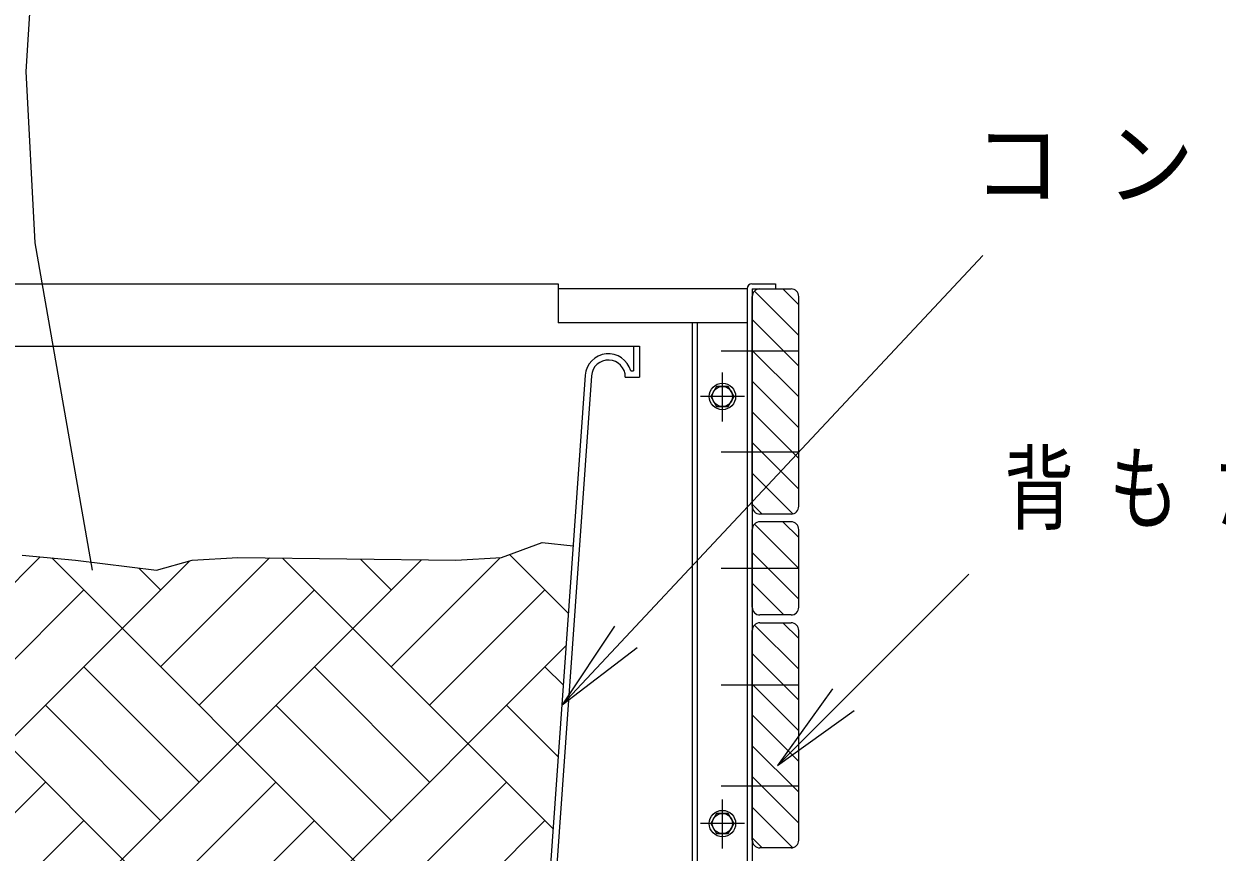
# Model space of a CAD drawing. Units: millimetres on the paper. Extents: x -385 to 420, y 0 to 267.
# Drawn here: x -107.32 to -68.89, y 77.91 to 104.58 of the extents above; entities that cross this region are included whole.
import ezdxf

# ---------------------------------------------------------------- set-up
doc = ezdxf.new("R2010")
doc.units = ezdxf.units.MM
doc.linetypes.add('USER2', pattern=[6, 3, -1, 1, -1])
doc.layers.add('1_20', color=7, linetype='Continuous', lineweight=25)
doc.styles.add('ＭＳ ゴシック', font='')
doc.styles.get('ＭＳ ゴシック').set_extended_font_data('MS Gothic')

# ---------------------------------------------------------------- blocks, each defined once
blk = doc.blocks.new('open_arrow')
at = {"color": 0, "linetype": 'Continuous', "lineweight": -2}
blk.add_lwpolyline([(7.5, 1.25), (0, 0), (7.5, -1.25)], dxfattribs=at)

msp = doc.modelspace()

# ---------------------------------------------------------------- linework, layer by layer
at = {"layer": '1_20', "color": 70}
for p, q in [((-106.814, 109.884), (-107.25, 103.052)), ((-107.25, 103.052), (-106.959, 97.529)), ((-106.959, 97.529), (-105.118, 86.988))]:
    msp.add_line(p, q, dxfattribs=at)
at = {"layer": '1_20', "lineweight": 13}
for p, q in [((-89.984, 82.656), (-76.43, 97.127)), ((-128.234, 94.209), (-87.484, 94.209)), ((-87.684, 94.209), (-87.684, 93.409)), ((-87.484, 94.209), (-87.484, 93.209)), ((-87.772, 93.409), (-87.684, 93.409)), ((-89.234, 93.267), (-92.121, 52.606)), ((-89.035, 93.253), (-91.935, 52.406)), ((-87.946, 93.209), (-87.484, 93.209)), ((-101.973, 87.294), (-124.464, 64.804)), ((-94.515, 87.328), (-123.971, 57.871)), ((-106.794, 87.423), (-110.334, 83.883)), ((-90.763, 71.736), (-106.414, 87.387)), ((-99.407, 87.385), (-102.91, 83.883)), ((-90.271, 78.668), (-98.982, 87.38)), ((-95.485, 86.358), (-96.478, 87.351)), ((-91.973, 87.394), (-95.485, 83.883)), ((-89.778, 85.601), (-91.672, 87.494)), ((-91.255, 64.804), (-113.44, 86.988)), ((-102.91, 86.358), (-103.612, 87.059)), ((-83.046, 80.701), (-76.887, 86.86)), ((-105.385, 86.358), (-109.097, 82.645)), ((-97.96, 86.358), (-101.672, 82.645)), ((-90.535, 86.358), (-94.248, 82.645)), ((-89.852, 84.566), (-122.509, 51.909)), ((-101.672, 80.17), (-105.385, 83.883)), ((-94.248, 80.17), (-97.96, 83.883)), ((-89.942, 83.29), (-90.535, 83.883)), ((-102.91, 78.933), (-106.622, 82.645)), ((-95.485, 78.933), (-99.197, 82.645)), ((-90.107, 80.979), (-91.773, 82.645)), ((-106.622, 80.17), (-110.334, 76.458)), ((-99.197, 80.17), (-102.91, 76.458)), ((-91.773, 80.17), (-95.485, 76.458)), ((-105.385, 78.933), (-109.097, 75.221)), ((-97.96, 78.933), (-101.672, 75.221)), ((-90.535, 78.933), (-94.248, 75.221))]:
    msp.add_line(p, q, dxfattribs=at)
at = {"layer": '1_20'}
for p, q in [((-125.609, 96.209), (-90.109, 96.209)), ((-90.109, 96.209), (-90.109, 94.959)), ((-83.869, 96.209), (-83.109, 96.209)), ((-83.109, 96.209), (-83.109, 96.049)), ((-84.019, 96.049), (-90.109, 96.049)), ((-84.019, 96.059), (-84.019, 51.489)), ((-83.859, 96.049), (-83.859, 51.499)), ((-83.859, 96.049), (-83.109, 96.049)), ((-84.019, 94.959), (-90.109, 94.959)), ((-85.779, 51.709), (-85.779, 94.959)), ((-85.619, 51.709), (-85.619, 94.959)), ((-85.007, 92.909), (-85.195, 92.584)), ((-84.632, 92.909), (-85.007, 92.909)), ((-84.444, 92.584), (-84.632, 92.909)), ((-85.195, 92.584), (-85.007, 92.259)), ((-85.007, 92.259), (-84.632, 92.259)), ((-84.632, 92.259), (-84.444, 92.584)), ((-91.931, 87.397), (-90.624, 87.887)), ((-90.624, 87.887), (-89.624, 87.776)), ((-107.372, 87.478), (-105.657, 87.315)), ((-105.657, 87.315), (-103.043, 86.988)), ((-103.043, 86.988), (-101.899, 87.315)), ((-101.899, 87.315), (-100.429, 87.397)), ((-100.429, 87.397), (-93.401, 87.315)), ((-93.401, 87.315), (-91.931, 87.397)), ((-85.007, 79.159), (-85.195, 78.834)), ((-85.195, 78.834), (-85.007, 78.509)), ((-84.632, 79.159), (-85.007, 79.159)), ((-84.444, 78.834), (-84.632, 79.159)), ((-84.632, 78.509), (-84.444, 78.834)), ((-85.007, 78.509), (-84.632, 78.509))]:
    msp.add_line(p, q, dxfattribs=at)
at = {"layer": '1_20', "color": 40}
for p, q in [((-83.859, 89.049), (-83.859, 95.799)), ((-83.609, 96.049), (-82.609, 96.049)), ((-82.359, 89.049), (-82.359, 95.799)), ((-83.859, 85.799), (-83.859, 88.299)), ((-82.359, 85.799), (-82.359, 88.299)), ((-83.859, 78.299), (-83.859, 85.049)), ((-83.609, 85.299), (-82.609, 85.299)), ((-82.359, 78.299), (-82.359, 85.049))]:
    msp.add_line(p, q, dxfattribs=at)
at = {"layer": '1_20', "color": 40, "lineweight": 13}
for p, q in [((-82.359, 94.549), (-83.786, 95.976)), ((-82.359, 95.539), (-82.869, 96.049)), ((-82.359, 93.559), (-83.859, 95.059)), ((-82.359, 92.569), (-83.859, 94.069)), ((-82.359, 91.579), (-83.859, 93.079)), ((-82.359, 90.59), (-83.859, 92.09)), ((-82.359, 89.6), (-83.859, 91.1)), ((-82.555, 88.805), (-83.859, 90.11)), ((-83.539, 88.799), (-83.859, 89.12)), ((-82.609, 88.799), (-83.609, 88.799)), ((-82.359, 87.049), (-83.786, 88.476)), ((-82.609, 88.549), (-83.609, 88.549)), ((-82.359, 88.039), (-82.869, 88.549)), ((-82.359, 86.059), (-83.859, 87.559)), ((-82.839, 85.549), (-83.859, 86.569)), ((-82.609, 85.549), (-83.609, 85.549)), ((-82.359, 83.799), (-83.786, 85.226)), ((-82.359, 84.789), (-82.869, 85.299)), ((-82.359, 82.809), (-83.859, 84.309)), ((-82.359, 81.819), (-83.859, 83.319)), ((-82.359, 80.829), (-83.859, 82.329)), ((-82.359, 79.84), (-83.859, 81.34)), ((-82.359, 78.85), (-83.859, 80.35)), ((-82.555, 78.055), (-83.859, 79.36)), ((-83.539, 78.049), (-83.859, 78.37)), ((-82.609, 78.049), (-83.609, 78.049))]:
    msp.add_line(p, q, dxfattribs=at)
at = {"layer": '1_20', "color": 40, "linetype": 'USER2', "lineweight": 13}
for p, q in [((-84.859, 94.049), (-82.359, 94.049)), ((-84.859, 90.799), (-82.359, 90.799)), ((-82.359, 87.049), (-84.859, 87.049)), ((-84.859, 83.299), (-82.359, 83.299)), ((-84.859, 80.049), (-82.359, 80.049))]:
    msp.add_line(p, q, dxfattribs=at)
at = {"layer": '1_20', "linetype": 'USER2', "lineweight": 13}
for p, q in [((-84.819, 91.778), (-84.819, 93.36)), ((-84.104, 92.584), (-85.528, 92.584)), ((-84.819, 78.028), (-84.819, 79.61)), ((-84.104, 78.834), (-85.528, 78.834))]:
    msp.add_line(p, q, dxfattribs=at)
at = {"layer": '1_20'}
for centre, radius in [((-84.819, 92.584), 0.425), ((-84.819, 92.584), 0.325), ((-84.819, 78.834), 0.425), ((-84.819, 78.834), 0.325)]:
    msp.add_circle(centre, radius, dxfattribs=at)
msp.add_arc((-83.869, 96.059), 0.15, 90, 180, dxfattribs=at)
at = {"layer": '1_20', "color": 40}
for centre, start, end in [((-83.609, 95.799), 90, 180), ((-82.609, 95.799), 0, 90), ((-82.609, 95.799), 0, 90), ((-83.609, 89.049), 180, 270), ((-82.609, 89.049), 270, 0), ((-83.609, 88.299), 90, 180), ((-82.609, 88.299), 0, 90), ((-83.609, 85.799), 180, 270), ((-82.609, 85.799), 270, 0), ((-83.609, 85.049), 90, 180), ((-82.609, 85.049), 0, 90), ((-82.609, 85.049), 0, 90), ((-83.609, 78.299), 180, 270), ((-82.609, 78.299), 270, 0)]:
    msp.add_arc(centre, 0.25, start, end, dxfattribs=at)
at = {"layer": '1_20', "lineweight": 13}
for radius, start in [(0.745, 15.1816), (0.545, 359.4885)]:
    msp.add_arc((-88.491, 93.214), radius, start, 175.9383, dxfattribs=at)

# ---------------------------------------------------------------- block references
at = {"layer": '1_20', "lineweight": 13, "xscale": 0.4, "yscale": 0.4}
for p, rotation in [((-89.984, 82.656), 46.9), ((-83.046, 80.701), 45)]:
    msp.add_blockref('open_arrow', p, dxfattribs=dict(at, rotation=rotation))

# ---------------------------------------------------------------- texts
at = {"layer": '1_20', "char_height": 2.199, "attachment_point": 4, "style": 'ＭＳ ゴシック'}
for s, insert in [('\\T1.5;\\W0.95;コンテナ:PE\u3000φ815×850H', (-76.746, 99.777)), ('\\T1.5;\\W0.75;背もたれ：ヒノキ\\~30ｔ', (-75.743, 89.51))]:
    msp.add_mtext(s, dxfattribs=dict(at, insert=insert))

doc.saveas('drawing.dxf')
